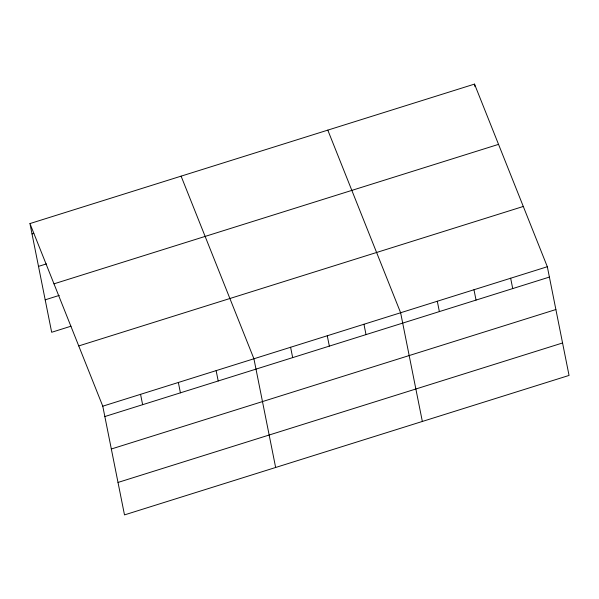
<?xml version="1.0" encoding="UTF-8"?>
<svg xmlns="http://www.w3.org/2000/svg" width="599" height="599" viewBox="0 0 599 599"><rect width="100%" height="100%" fill="white"/><g stroke="black" fill="none" stroke-linecap="round" stroke-linejoin="round"><path stroke-width="0.9" d="M29.95 223.569L474.505 84.1L547.329 266.727L569.05 375.431L124.495 514.9L102.773 406.189L29.95 223.569L51.671 332.273L71.004 326.208M32.017 233.924L33.776 233.37M38.501 266.383L46.415 263.897M53.985 283.836L498.533 144.366M45.187 299.822L59.249 295.412M78.746 345.93L523.294 206.46M102.773 406.189L547.329 266.727M104.847 416.545L549.395 277.075M111.332 449.003L555.879 309.533M118.01 482.442L562.566 342.972M327.803 130.125L400.626 312.745L422.347 421.456M181.1 176.151L253.924 358.771L275.645 467.475M474.505 84.1L475.022 86.69M510.655 278.228L512.722 288.583M473.974 289.736L476.048 300.092M437.3 301.245L439.374 311.6M363.952 324.254L366.019 334.609M327.271 335.762L329.345 346.117M290.597 347.27L292.671 357.618M216.134 370.624L218.208 380.979M178.352 382.484L180.419 392.839M140.563 394.337L142.629 404.692"/></g></svg>
